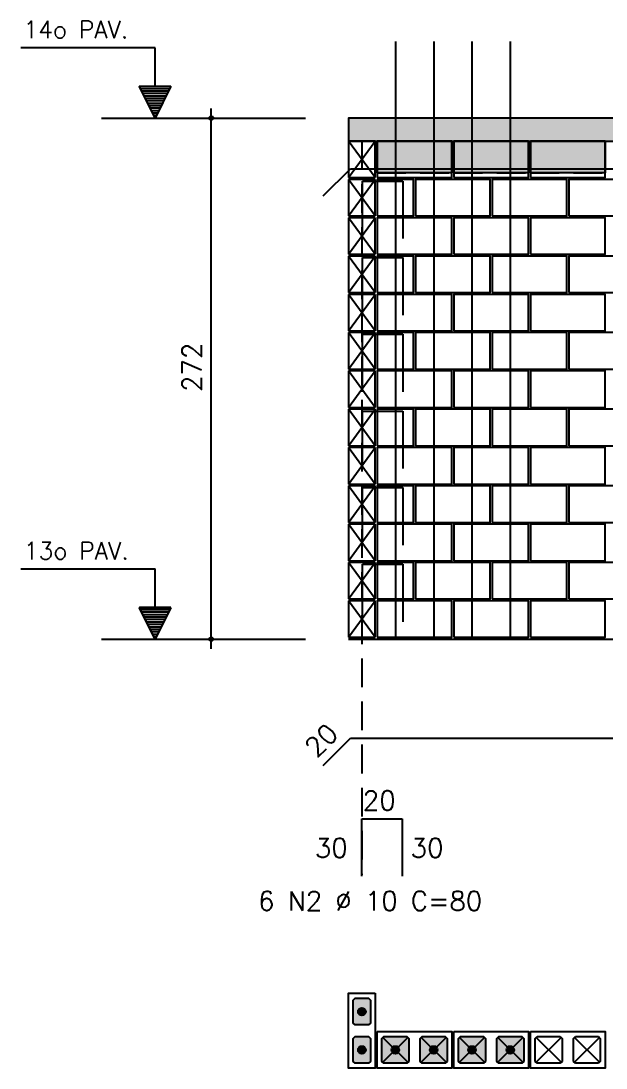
# Model space of a CAD drawing. Extents: x -1 to 122, y -1 to 61.
# Drawn here: x 65.09 to 71.2, y 23.18 to 34.11 of the extents above; entities that cross this region are included whole.
import ezdxf

# ---------------------------------------------------------------- set-up
doc = ezdxf.new("R2010")
doc.units = 0
doc.header["$MEASUREMENT"] = 0
doc.linetypes.add('ESTILO_TQS_0001', pattern=[0.45, 0.3, -0.15])
for name, color, linetype in [('PENA_01', 1, 'CONTINUOUS'), ('PENA_02', 2, 'CONTINUOUS'), ('PENA_03', 3, 'CONTINUOUS'), ('PENA_05', 5, 'CONTINUOUS'), ('PENA_09', 254, 'CONTINUOUS'), ('PENA_11', 252, 'CONTINUOUS')]:
    doc.layers.add(name, color=color, linetype=linetype)
doc.styles.get("Standard").update_dxf_attribs({"font": 'ROMANS.SHX'})

msp = doc.modelspace()

# ---------------------------------------------------------------- linework, layer by layer
at = {"layer": 'PENA_01', "linetype": 'Continuous'}
for p, q in [((65.932213, 33.098175), (68.063077, 33.098175)), ((65.932213, 27.658175), (68.063077, 27.658175)), ((68.870569, 23.242027), (69.130569, 23.502027)), ((69.130569, 23.242027), (68.870569, 23.502027)), ((69.530569, 23.242027), (69.270569, 23.502027)), ((69.270569, 23.242027), (69.530569, 23.502027)), ((69.670569, 23.242027), (69.930569, 23.502027)), ((69.930569, 23.242027), (69.670569, 23.502027)), ((70.330569, 23.242027), (70.070569, 23.502027)), ((70.070569, 23.242027), (70.330569, 23.502027)), ((70.470569, 23.242027), (70.730569, 23.502027)), ((70.730569, 23.242027), (70.470569, 23.502027)), ((71.130569, 23.242027), (70.870569, 23.502027)), ((70.870569, 23.242027), (71.130569, 23.502027))]:
    msp.add_line(p, q, dxfattribs=at)
at = {"layer": 'PENA_01', "linetype": 'ESTILO_TQS_0001'}
msp.add_line((68.650569, 32.858175), (68.650569, 25.199562), dxfattribs=at)
at = {"layer": 'PENA_01', "linetype": 'Continuous'}
for points in [[(68.720569, 23.912027), (68.740569, 23.892027), (68.740569, 23.652027), (68.720569, 23.632027), (68.580569, 23.632027), (68.560569, 23.652027), (68.560569, 23.892027), (68.580569, 23.912027), (68.720569, 23.912027)], [(68.720569, 23.512027), (68.740569, 23.492027), (68.740569, 23.252027), (68.720569, 23.232027), (68.580569, 23.232027), (68.560569, 23.252027), (68.560569, 23.492027), (68.580569, 23.512027), (68.720569, 23.512027)]]:
    msp.add_lwpolyline(points, dxfattribs=at)
at = {"layer": 'PENA_02', "linetype": 'Continuous'}
for p, q in [((68.790569, 32.858175), (68.510569, 32.858175)), ((68.510569, 32.858175), (68.510569, 32.478175)), ((68.790569, 32.478175), (68.790569, 32.858175)), ((68.510569, 32.478175), (68.790569, 32.478175)), ((68.790569, 32.458175), (68.510569, 32.458175)), ((68.510569, 32.458175), (68.510569, 32.078175)), ((68.790569, 32.078175), (68.790569, 32.458175)), ((68.510569, 32.078175), (68.790569, 32.078175)), ((68.790569, 32.058175), (68.510569, 32.058175)), ((68.510569, 32.058175), (68.510569, 31.678175)), ((68.790569, 31.678175), (68.790569, 32.058175)), ((68.510569, 31.678175), (68.790569, 31.678175)), ((68.790569, 31.658175), (68.510569, 31.658175)), ((68.510569, 31.658175), (68.510569, 31.278175)), ((68.790569, 31.278175), (68.790569, 31.658175)), ((68.510569, 31.278175), (68.790569, 31.278175)), ((68.790569, 31.258175), (68.510569, 31.258175)), ((68.510569, 31.258175), (68.510569, 30.878175)), ((68.790569, 30.878175), (68.790569, 31.258175)), ((68.510569, 30.878175), (68.790569, 30.878175)), ((68.790569, 30.858175), (68.510569, 30.858175)), ((68.510569, 30.858175), (68.510569, 30.478175)), ((68.790569, 30.478175), (68.790569, 30.858175)), ((68.510569, 30.478175), (68.790569, 30.478175)), ((68.790569, 30.458175), (68.510569, 30.458175)), ((68.510569, 30.458175), (68.510569, 30.078175)), ((68.790569, 30.078175), (68.790569, 30.458175)), ((68.510569, 30.078175), (68.790569, 30.078175)), ((68.790569, 30.058175), (68.510569, 30.058175)), ((68.510569, 30.058175), (68.510569, 29.678175)), ((68.790569, 29.678175), (68.790569, 30.058175)), ((68.510569, 29.678175), (68.790569, 29.678175)), ((68.790569, 29.658175), (68.510569, 29.658175)), ((68.510569, 29.658175), (68.510569, 29.278175)), ((68.790569, 29.278175), (68.790569, 29.658175)), ((68.510569, 29.278175), (68.790569, 29.278175)), ((68.790569, 29.258175), (68.510569, 29.258175)), ((68.510569, 29.258175), (68.510569, 28.878175)), ((68.790569, 28.878175), (68.790569, 29.258175)), ((68.510569, 28.878175), (68.790569, 28.878175)), ((68.790569, 28.858175), (68.510569, 28.858175)), ((68.510569, 28.858175), (68.510569, 28.478175)), ((68.790569, 28.478175), (68.790569, 28.858175)), ((68.510569, 28.478175), (68.790569, 28.478175)), ((68.790569, 28.458175), (68.510569, 28.458175)), ((68.510569, 28.458175), (68.510569, 28.078175)), ((68.790569, 28.078175), (68.790569, 28.458175)), ((68.510569, 28.078175), (68.790569, 28.078175)), ((68.790569, 28.058175), (68.510569, 28.058175)), ((68.510569, 28.058175), (68.510569, 27.678175)), ((68.790569, 27.678175), (68.790569, 28.058175)), ((68.510569, 27.678175), (68.790569, 27.678175)), ((68.510569, 27.658175), (78.490569, 27.658175))]:
    msp.add_line(p, q, dxfattribs=at)
at = {"layer": 'PENA_02', "linetype": 'ESTILO_TQS_0001'}
for p, q in [((68.810569, 32.528175), (69.590569, 32.528175)), ((69.610569, 32.528175), (70.390569, 32.528175)), ((70.410569, 32.528175), (71.190569, 32.528175))]:
    msp.add_line(p, q, dxfattribs=at)
at = {"layer": 'PENA_02', "linetype": 'Continuous'}
for points in [[(68.510569, 32.858175), (78.493815, 32.858175), (78.493815, 33.098175), (68.510569, 33.098175), (68.510569, 32.858175)], [(68.810569, 32.478175), (69.590569, 32.478175), (69.590569, 32.858175), (68.810569, 32.858175), (68.810569, 32.478175)], [(69.610569, 32.478175), (70.390569, 32.478175), (70.390569, 32.858175), (69.610569, 32.858175), (69.610569, 32.478175)], [(70.410569, 32.478175), (71.190569, 32.478175), (71.190569, 32.858175), (70.410569, 32.858175), (70.410569, 32.478175)], [(68.810569, 32.078175), (69.190569, 32.078175), (69.190569, 32.458175), (68.810569, 32.458175), (68.810569, 32.078175)], [(69.210569, 32.078175), (69.990569, 32.078175), (69.990569, 32.458175), (69.210569, 32.458175), (69.210569, 32.078175)], [(70.010569, 32.078175), (70.790569, 32.078175), (70.790569, 32.458175), (70.010569, 32.458175), (70.010569, 32.078175)], [(70.810569, 32.078175), (71.590569, 32.078175), (71.590569, 32.458175), (70.810569, 32.458175), (70.810569, 32.078175)], [(68.810569, 31.678175), (69.590569, 31.678175), (69.590569, 32.058175), (68.810569, 32.058175), (68.810569, 31.678175)], [(69.610569, 31.678175), (70.390569, 31.678175), (70.390569, 32.058175), (69.610569, 32.058175), (69.610569, 31.678175)], [(70.410569, 31.678175), (71.190569, 31.678175), (71.190569, 32.058175), (70.410569, 32.058175), (70.410569, 31.678175)], [(68.810569, 31.278175), (69.190569, 31.278175), (69.190569, 31.658175), (68.810569, 31.658175), (68.810569, 31.278175)], [(69.210569, 31.278175), (69.990569, 31.278175), (69.990569, 31.658175), (69.210569, 31.658175), (69.210569, 31.278175)], [(70.010569, 31.278175), (70.790569, 31.278175), (70.790569, 31.658175), (70.010569, 31.658175), (70.010569, 31.278175)], [(70.810569, 31.278175), (71.590569, 31.278175), (71.590569, 31.658175), (70.810569, 31.658175), (70.810569, 31.278175)], [(68.810569, 30.878175), (69.590569, 30.878175), (69.590569, 31.258175), (68.810569, 31.258175), (68.810569, 30.878175)], [(69.610569, 30.878175), (70.390569, 30.878175), (70.390569, 31.258175), (69.610569, 31.258175), (69.610569, 30.878175)], [(70.410569, 30.878175), (71.190569, 30.878175), (71.190569, 31.258175), (70.410569, 31.258175), (70.410569, 30.878175)], [(68.810569, 30.478175), (69.190569, 30.478175), (69.190569, 30.858175), (68.810569, 30.858175), (68.810569, 30.478175)], [(69.210569, 30.478175), (69.990569, 30.478175), (69.990569, 30.858175), (69.210569, 30.858175), (69.210569, 30.478175)], [(70.010569, 30.478175), (70.790569, 30.478175), (70.790569, 30.858175), (70.010569, 30.858175), (70.010569, 30.478175)], [(70.810569, 30.478175), (71.590569, 30.478175), (71.590569, 30.858175), (70.810569, 30.858175), (70.810569, 30.478175)], [(68.810569, 30.078175), (69.590569, 30.078175), (69.590569, 30.458175), (68.810569, 30.458175), (68.810569, 30.078175)], [(69.610569, 30.078175), (70.390569, 30.078175), (70.390569, 30.458175), (69.610569, 30.458175), (69.610569, 30.078175)], [(70.410569, 30.078175), (71.190569, 30.078175), (71.190569, 30.458175), (70.410569, 30.458175), (70.410569, 30.078175)], [(68.810569, 29.678175), (69.190569, 29.678175), (69.190569, 30.058175), (68.810569, 30.058175), (68.810569, 29.678175)], [(69.210569, 29.678175), (69.990569, 29.678175), (69.990569, 30.058175), (69.210569, 30.058175), (69.210569, 29.678175)], [(70.010569, 29.678175), (70.790569, 29.678175), (70.790569, 30.058175), (70.010569, 30.058175), (70.010569, 29.678175)], [(70.810569, 29.678175), (71.590569, 29.678175), (71.590569, 30.058175), (70.810569, 30.058175), (70.810569, 29.678175)], [(68.810569, 29.278175), (69.590569, 29.278175), (69.590569, 29.658175), (68.810569, 29.658175), (68.810569, 29.278175)], [(69.610569, 29.278175), (70.390569, 29.278175), (70.390569, 29.658175), (69.610569, 29.658175), (69.610569, 29.278175)], [(70.410569, 29.278175), (71.190569, 29.278175), (71.190569, 29.658175), (70.410569, 29.658175), (70.410569, 29.278175)], [(68.810569, 28.878175), (69.190569, 28.878175), (69.190569, 29.258175), (68.810569, 29.258175), (68.810569, 28.878175)], [(69.210569, 28.878175), (69.990569, 28.878175), (69.990569, 29.258175), (69.210569, 29.258175), (69.210569, 28.878175)], [(70.010569, 28.878175), (70.790569, 28.878175), (70.790569, 29.258175), (70.010569, 29.258175), (70.010569, 28.878175)], [(70.810569, 28.878175), (71.590569, 28.878175), (71.590569, 29.258175), (70.810569, 29.258175), (70.810569, 28.878175)], [(68.810569, 28.478175), (69.590569, 28.478175), (69.590569, 28.858175), (68.810569, 28.858175), (68.810569, 28.478175)], [(69.610569, 28.478175), (70.390569, 28.478175), (70.390569, 28.858175), (69.610569, 28.858175), (69.610569, 28.478175)], [(70.410569, 28.478175), (71.190569, 28.478175), (71.190569, 28.858175), (70.410569, 28.858175), (70.410569, 28.478175)], [(68.810569, 28.078175), (69.190569, 28.078175), (69.190569, 28.458175), (68.810569, 28.458175), (68.810569, 28.078175)], [(69.210569, 28.078175), (69.990569, 28.078175), (69.990569, 28.458175), (69.210569, 28.458175), (69.210569, 28.078175)], [(70.010569, 28.078175), (70.790569, 28.078175), (70.790569, 28.458175), (70.010569, 28.458175), (70.010569, 28.078175)], [(70.810569, 28.078175), (71.590569, 28.078175), (71.590569, 28.458175), (70.810569, 28.458175), (70.810569, 28.078175)], [(68.810569, 27.678175), (69.590569, 27.678175), (69.590569, 28.058175), (68.810569, 28.058175), (68.810569, 27.678175)], [(69.610569, 27.678175), (70.390569, 27.678175), (70.390569, 28.058175), (69.610569, 28.058175), (69.610569, 27.678175)], [(70.410569, 27.678175), (71.190569, 27.678175), (71.190569, 28.058175), (70.410569, 28.058175), (70.410569, 27.678175)], [(68.790569, 23.962027), (68.790569, 23.182027), (68.510569, 23.182027), (68.510569, 23.962027), (68.790569, 23.962027)], [(68.810569, 23.562027), (69.590569, 23.562027), (69.590569, 23.182027), (68.810569, 23.182027), (68.810569, 23.562027)], [(69.610569, 23.562027), (70.390569, 23.562027), (70.390569, 23.182027), (69.610569, 23.182027), (69.610569, 23.562027)], [(70.410569, 23.562027), (71.190569, 23.562027), (71.190569, 23.182027), (70.410569, 23.182027), (70.410569, 23.562027)]]:
    msp.add_lwpolyline(points, dxfattribs=at)
at = {"layer": 'PENA_02', "linetype": 'ESTILO_TQS_0001'}
for points in [[(68.860569, 23.492027), (68.880569, 23.512027), (69.120569, 23.512027), (69.140569, 23.492027), (69.140569, 23.252027), (69.120569, 23.232027), (68.880569, 23.232027), (68.860569, 23.252027), (68.860569, 23.492027)], [(69.260569, 23.492027), (69.280569, 23.512027), (69.520569, 23.512027), (69.540569, 23.492027), (69.540569, 23.252027), (69.520569, 23.232027), (69.280569, 23.232027), (69.260569, 23.252027), (69.260569, 23.492027)], [(69.660569, 23.492027), (69.680569, 23.512027), (69.920569, 23.512027), (69.940569, 23.492027), (69.940569, 23.252027), (69.920569, 23.232027), (69.680569, 23.232027), (69.660569, 23.252027), (69.660569, 23.492027)], [(70.060569, 23.492027), (70.080569, 23.512027), (70.320569, 23.512027), (70.340569, 23.492027), (70.340569, 23.252027), (70.320569, 23.232027), (70.080569, 23.232027), (70.060569, 23.252027), (70.060569, 23.492027)], [(70.460569, 23.492027), (70.480569, 23.512027), (70.720569, 23.512027), (70.740569, 23.492027), (70.740569, 23.252027), (70.720569, 23.232027), (70.480569, 23.232027), (70.460569, 23.252027), (70.460569, 23.492027)], [(70.860569, 23.492027), (70.880569, 23.512027), (71.120569, 23.512027), (71.140569, 23.492027), (71.140569, 23.252027), (71.120569, 23.232027), (70.880569, 23.232027), (70.860569, 23.252027), (70.860569, 23.492027)]]:
    msp.add_lwpolyline(points, dxfattribs=at)
at = {"layer": 'PENA_02', "linetype": 'Continuous'}
for centre, radius in [((67.078359, 33.098175), 0.02), ((67.078359, 33.098175), 0.01), ((67.078359, 27.658175), 0.02), ((67.078359, 27.658175), 0.01)]:
    msp.add_circle(centre, radius, dxfattribs=at)
at = {"layer": 'PENA_03', "linetype": 'Continuous'}
for p, q in [((66.491212, 33.830041), (65.091212, 33.830041)), ((66.491212, 33.430041), (66.491212, 33.830041)), ((66.492612, 33.430041), (66.492612, 33.831441)), ((66.491912, 33.098175), (66.325979, 33.430041)), ((66.325979, 33.430041), (66.491212, 33.430041)), ((66.491912, 33.101297), (66.328235, 33.428649)), ((66.655588, 33.428649), (66.328235, 33.428649)), ((66.645081, 33.404513), (66.338742, 33.404513)), ((66.632317, 33.378985), (66.351507, 33.378985)), ((66.619553, 33.353457), (66.364271, 33.353457)), ((66.657845, 33.430041), (66.491912, 33.098175)), ((66.655588, 33.42865), (66.491912, 33.101297)), ((66.492612, 33.430041), (66.657845, 33.430041)), ((66.606788, 33.327929), (66.377035, 33.327929)), ((66.594024, 33.3024), (66.389799, 33.3024)), ((66.58126, 33.276872), (66.402563, 33.276872)), ((66.568496, 33.251344), (66.415327, 33.251344)), ((66.555732, 33.225816), (66.428091, 33.225816)), ((66.542968, 33.200288), (66.440855, 33.200288)), ((66.530204, 33.17476), (66.453619, 33.17476)), ((66.51744, 33.149231), (66.466383, 33.149231)), ((66.504676, 33.123703), (66.479148, 33.123703)), ((67.078359, 27.557643), (67.078359, 33.198175)), ((68.510569, 32.478175), (68.790569, 32.858175)), ((68.790569, 32.478175), (68.510569, 32.858175)), ((68.510569, 32.078175), (68.790569, 32.458175)), ((68.790569, 32.078175), (68.510569, 32.458175)), ((68.510569, 31.678175), (68.790569, 32.058175)), ((68.790569, 31.678175), (68.510569, 32.058175)), ((68.510569, 31.278175), (68.790569, 31.658175)), ((68.790569, 31.278175), (68.510569, 31.658175)), ((68.510569, 30.878175), (68.790569, 31.258175)), ((68.790569, 30.878175), (68.510569, 31.258175)), ((68.510569, 30.478175), (68.790569, 30.858175)), ((68.790569, 30.478175), (68.510569, 30.858175)), ((68.510569, 30.078175), (68.790569, 30.458175)), ((68.790569, 30.078175), (68.510569, 30.458175)), ((68.510569, 29.678175), (68.790569, 30.058175)), ((68.790569, 29.678175), (68.510569, 30.058175)), ((68.510569, 29.278175), (68.790569, 29.658175)), ((68.790569, 29.278175), (68.510569, 29.658175)), ((68.510569, 28.878175), (68.790569, 29.258175)), ((68.790569, 28.878175), (68.510569, 29.258175)), ((68.510569, 28.478175), (68.790569, 28.858175)), ((68.790569, 28.478175), (68.510569, 28.858175)), ((68.510569, 28.078175), (68.790569, 28.458175)), ((68.790569, 28.078175), (68.510569, 28.458175)), ((66.491212, 28.390041), (65.091212, 28.390041)), ((66.491212, 27.990041), (66.491212, 28.390041)), ((66.492612, 27.990041), (66.492612, 28.391441)), ((66.491912, 27.658175), (66.325979, 27.990041)), ((66.325979, 27.990041), (66.491212, 27.990041)), ((66.491912, 27.661297), (66.328235, 27.988649)), ((66.655588, 27.988649), (66.328235, 27.988649)), ((66.657845, 27.990041), (66.491912, 27.658175)), ((66.655588, 27.98865), (66.491912, 27.661297)), ((66.492612, 27.990041), (66.657845, 27.990041)), ((68.510569, 27.678175), (68.790569, 28.058175)), ((68.790569, 27.678175), (68.510569, 28.058175)), ((66.645081, 27.964513), (66.338742, 27.964513)), ((66.632317, 27.938985), (66.351507, 27.938985)), ((66.619553, 27.913457), (66.364271, 27.913457)), ((66.606788, 27.887929), (66.377035, 27.887929)), ((66.594024, 27.8624), (66.389799, 27.8624)), ((66.58126, 27.836872), (66.402563, 27.836872)), ((66.568496, 27.811344), (66.415327, 27.811344)), ((66.555732, 27.785816), (66.428091, 27.785816)), ((66.542968, 27.760288), (66.440855, 27.760288)), ((66.530204, 27.73476), (66.453619, 27.73476)), ((66.51744, 27.709231), (66.466383, 27.709231)), ((66.504676, 27.683703), (66.479148, 27.683703))]:
    msp.add_line(p, q, dxfattribs=at)
for points in [[(68.580569, 23.632027), (68.560569, 23.652027), (68.560569, 23.892027), (68.580569, 23.912027), (68.720569, 23.912027), (68.740569, 23.892027), (68.740569, 23.652027), (68.720569, 23.632027), (68.580569, 23.632027)], [(68.580569, 23.232027), (68.560569, 23.252027), (68.560569, 23.492027), (68.580569, 23.512027), (68.720569, 23.512027), (68.740569, 23.492027), (68.740569, 23.252027), (68.720569, 23.232027), (68.580569, 23.232027)], [(69.140569, 23.252027), (69.120569, 23.232027), (68.880569, 23.232027), (68.860569, 23.252027), (68.860569, 23.492027), (68.880569, 23.512027), (69.120569, 23.512027), (69.140569, 23.492027), (69.140569, 23.252027)], [(69.540569, 23.252027), (69.520569, 23.232027), (69.280569, 23.232027), (69.260569, 23.252027), (69.260569, 23.492027), (69.280569, 23.512027), (69.520569, 23.512027), (69.540569, 23.492027), (69.540569, 23.252027)], [(69.940569, 23.252027), (69.920569, 23.232027), (69.680569, 23.232027), (69.660569, 23.252027), (69.660569, 23.492027), (69.680569, 23.512027), (69.920569, 23.512027), (69.940569, 23.492027), (69.940569, 23.252027)], [(70.340569, 23.252027), (70.320569, 23.232027), (70.080569, 23.232027), (70.060569, 23.252027), (70.060569, 23.492027), (70.080569, 23.512027), (70.320569, 23.512027), (70.340569, 23.492027), (70.340569, 23.252027)]]:
    msp.add_lwpolyline(points, dxfattribs=at)
for centre in [(68.650569, 23.772027), (68.650569, 23.372027), (69.000569, 23.372027), (69.400569, 23.372027), (69.800569, 23.372027), (70.200569, 23.372027)]:
    msp.add_circle(centre, 0.04, dxfattribs=at)
for points in [[(68.690569, 23.772027), (68.630569, 23.806668), (68.612981, 23.785708)], [(68.690569, 23.772027), (68.612981, 23.785708), (68.612981, 23.758347)], [(68.690569, 23.772027), (68.612981, 23.758347), (68.630569, 23.737386)], [(68.690569, 23.772027), (68.657515, 23.81142), (68.630569, 23.806668)], [(68.690569, 23.772027), (68.630569, 23.737386), (68.657515, 23.732635)], [(68.690569, 23.772027), (68.681211, 23.797739), (68.657515, 23.81142)], [(68.690569, 23.772027), (68.657515, 23.732635), (68.681211, 23.746316)], [(68.690569, 23.772027), (68.681211, 23.746316), (68.690569, 23.772027)], [(68.690569, 23.372027), (68.630569, 23.406668), (68.612981, 23.385708)], [(68.690569, 23.372027), (68.657515, 23.41142), (68.630569, 23.406668)], [(68.690569, 23.372027), (68.681211, 23.397739), (68.657515, 23.41142)], [(69.040569, 23.372027), (68.980569, 23.406668), (68.962981, 23.385708)], [(69.040569, 23.372027), (69.007515, 23.41142), (68.980569, 23.406668)], [(69.040569, 23.372027), (69.031211, 23.397739), (69.007515, 23.41142)], [(69.440569, 23.372027), (69.380569, 23.406668), (69.362981, 23.385708)], [(69.440569, 23.372027), (69.407515, 23.41142), (69.380569, 23.406668)], [(69.440569, 23.372027), (69.431211, 23.397739), (69.407515, 23.41142)], [(69.840569, 23.372027), (69.780569, 23.406668), (69.762981, 23.385708)], [(69.840569, 23.372027), (69.807515, 23.41142), (69.780569, 23.406668)], [(69.840569, 23.372027), (69.831211, 23.397739), (69.807515, 23.41142)], [(70.240569, 23.372027), (70.180569, 23.406668), (70.162981, 23.385708)], [(70.240569, 23.372027), (70.207515, 23.41142), (70.180569, 23.406668)], [(70.240569, 23.372027), (70.231211, 23.397739), (70.207515, 23.41142)], [(68.690569, 23.372027), (68.612981, 23.385708), (68.612981, 23.358347)], [(68.690569, 23.372027), (68.612981, 23.358347), (68.630569, 23.337386)], [(68.690569, 23.372027), (68.630569, 23.337386), (68.657515, 23.332635)], [(68.690569, 23.372027), (68.657515, 23.332635), (68.681211, 23.346316)], [(68.690569, 23.372027), (68.681211, 23.346316), (68.690569, 23.372027)], [(69.040569, 23.372027), (68.962981, 23.385708), (68.962981, 23.358347)], [(69.040569, 23.372027), (68.962981, 23.358347), (68.980569, 23.337386)], [(69.040569, 23.372027), (68.980569, 23.337386), (69.007515, 23.332635)], [(69.040569, 23.372027), (69.007515, 23.332635), (69.031211, 23.346316)], [(69.040569, 23.372027), (69.031211, 23.346316), (69.040569, 23.372027)], [(69.440569, 23.372027), (69.362981, 23.385708), (69.362981, 23.358347)], [(69.440569, 23.372027), (69.362981, 23.358347), (69.380569, 23.337386)], [(69.440569, 23.372027), (69.380569, 23.337386), (69.407515, 23.332635)], [(69.440569, 23.372027), (69.407515, 23.332635), (69.431211, 23.346316)], [(69.440569, 23.372027), (69.431211, 23.346316), (69.440569, 23.372027)], [(69.840569, 23.372027), (69.762981, 23.385708), (69.762981, 23.358347)], [(69.840569, 23.372027), (69.762981, 23.358347), (69.780569, 23.337386)], [(69.840569, 23.372027), (69.780569, 23.337386), (69.807515, 23.332635)], [(69.840569, 23.372027), (69.807515, 23.332635), (69.831211, 23.346316)], [(69.840569, 23.372027), (69.831211, 23.346316), (69.840569, 23.372027)], [(70.240569, 23.372027), (70.162981, 23.385708), (70.162981, 23.358347)], [(70.240569, 23.372027), (70.162981, 23.358347), (70.180569, 23.337386)], [(70.240569, 23.372027), (70.180569, 23.337386), (70.207515, 23.332635)], [(70.240569, 23.372027), (70.207515, 23.332635), (70.231211, 23.346316)], [(70.240569, 23.372027), (70.231211, 23.346316), (70.240569, 23.372027)]]:
    msp.add_solid(points, dxfattribs=at)
at = {"layer": 'PENA_05', "linetype": 'Continuous'}
for p, q in [((68.248559, 32.285028), (68.531401, 32.567871)), ((68.531401, 32.567871), (78.390399, 32.56823)), ((68.657922, 31.841137), (68.657922, 32.441137)), ((68.657922, 32.441137), (69.077922, 32.441137)), ((69.077922, 32.441137), (69.077922, 31.841137)), ((68.657922, 31.041137), (68.657922, 31.641137)), ((68.657922, 31.641137), (69.077922, 31.641137)), ((69.077922, 31.641137), (69.077922, 31.041137)), ((68.657922, 30.241137), (68.657922, 30.841137)), ((68.657922, 30.841137), (69.077922, 30.841137)), ((69.077922, 30.841137), (69.077922, 30.241137)), ((68.657922, 29.440271), (68.657922, 30.040271)), ((68.657922, 30.040271), (69.077922, 30.040271)), ((69.077922, 30.040271), (69.077922, 29.440271)), ((68.657922, 28.641137), (68.657922, 29.241137)), ((68.657922, 29.241137), (69.077922, 29.241137)), ((69.077922, 29.241137), (69.077922, 28.641137)), ((68.657922, 27.841137), (68.657922, 28.441137)), ((68.657922, 28.441137), (69.077922, 28.441137)), ((69.077922, 28.441137), (69.077922, 27.841137)), ((68.248559, 26.341409), (68.531401, 26.624252)), ((68.531401, 26.624252), (78.390399, 26.624611)), ((68.650569, 25.184829), (68.650569, 25.784829)), ((68.650569, 25.784829), (69.070569, 25.784829)), ((69.070569, 25.784829), (69.070569, 25.184829))]:
    msp.add_line(p, q, dxfattribs=at)
for points in [[(69.000569, 33.898175), (69.000569, 27.658175)], [(69.400569, 33.898175), (69.400569, 27.658175)], [(69.800569, 33.898175), (69.800569, 27.658175)], [(70.200569, 33.898175), (70.200569, 27.658175)]]:
    msp.add_lwpolyline(points, dxfattribs=at)
at = {"layer": 'PENA_09', "linetype": 'Continuous'}
for points in [[(68.810569, 32.528175), (68.810569, 32.858175), (69.590569, 32.858175), (69.590569, 32.528175), (68.810569, 32.528175)], [(69.610569, 32.528175), (69.610569, 32.858175), (70.390569, 32.858175), (70.390569, 32.528175), (69.610569, 32.528175)], [(70.410569, 32.528175), (70.410569, 32.858175), (71.190569, 32.858175), (71.190569, 32.528175), (70.410569, 32.528175)]]:
    msp.add_lwpolyline(points, dxfattribs=at)
for points in [[(68.810569, 32.528175), (68.810569, 32.858175), (69.590569, 32.858175)], [(68.810569, 32.528175), (69.590569, 32.858175), (69.590569, 32.528175)], [(69.610569, 32.528175), (69.610569, 32.858175), (70.390569, 32.858175)], [(69.610569, 32.528175), (70.390569, 32.858175), (70.390569, 32.528175)], [(70.410569, 32.528175), (70.410569, 32.858175), (71.190569, 32.858175)], [(70.410569, 32.528175), (71.190569, 32.858175), (71.190569, 32.528175)], [(68.810569, 32.528175), (69.590569, 32.528175), (68.810569, 32.528175)], [(69.610569, 32.528175), (70.390569, 32.528175), (69.610569, 32.528175)], [(70.410569, 32.528175), (71.190569, 32.528175), (70.410569, 32.528175)]]:
    msp.add_solid(points, dxfattribs=at)
at = {"layer": 'PENA_11', "linetype": 'Continuous'}
for points in [[(68.510569, 32.858175), (78.493815, 32.858175), (78.493815, 33.098175)], [(68.510569, 32.858175), (78.493815, 33.098175), (68.510569, 33.098175)], [(68.510569, 32.858175), (68.510569, 33.098175), (68.510569, 32.858175)], [(68.580569, 23.632027), (68.560569, 23.892027), (68.580569, 23.912027)], [(68.580569, 23.632027), (68.560569, 23.652027), (68.560569, 23.892027)], [(68.580569, 23.632027), (68.580569, 23.912027), (68.720569, 23.912027)], [(68.580569, 23.632027), (68.720569, 23.912027), (68.740569, 23.892027)], [(68.580569, 23.632027), (68.740569, 23.892027), (68.740569, 23.652027)], [(68.580569, 23.632027), (68.740569, 23.652027), (68.720569, 23.632027)], [(68.580569, 23.632027), (68.720569, 23.632027), (68.580569, 23.632027)], [(68.580569, 23.232027), (68.560569, 23.492027), (68.580569, 23.512027)], [(68.580569, 23.232027), (68.580569, 23.512027), (68.720569, 23.512027)], [(68.580569, 23.232027), (68.720569, 23.512027), (68.740569, 23.492027)], [(69.140569, 23.252027), (68.860569, 23.492027), (68.880569, 23.512027)], [(69.140569, 23.252027), (68.880569, 23.512027), (69.120569, 23.512027)], [(69.140569, 23.252027), (69.120569, 23.512027), (69.140569, 23.492027)], [(69.540569, 23.252027), (69.260569, 23.492027), (69.280569, 23.512027)], [(69.540569, 23.252027), (69.280569, 23.512027), (69.520569, 23.512027)], [(69.540569, 23.252027), (69.520569, 23.512027), (69.540569, 23.492027)], [(69.940569, 23.252027), (69.660569, 23.492027), (69.680569, 23.512027)], [(69.940569, 23.252027), (69.680569, 23.512027), (69.920569, 23.512027)], [(69.940569, 23.252027), (69.920569, 23.512027), (69.940569, 23.492027)], [(70.340569, 23.252027), (70.060569, 23.492027), (70.080569, 23.512027)], [(70.340569, 23.252027), (70.080569, 23.512027), (70.320569, 23.512027)], [(70.340569, 23.252027), (70.320569, 23.512027), (70.340569, 23.492027)], [(68.580569, 23.232027), (68.560569, 23.252027), (68.560569, 23.492027)], [(68.580569, 23.232027), (68.740569, 23.492027), (68.740569, 23.252027)], [(69.140569, 23.252027), (68.860569, 23.252027), (68.860569, 23.492027)], [(69.140569, 23.252027), (69.140569, 23.492027), (69.140569, 23.252027)], [(69.540569, 23.252027), (69.260569, 23.252027), (69.260569, 23.492027)], [(69.540569, 23.252027), (69.540569, 23.492027), (69.540569, 23.252027)], [(69.940569, 23.252027), (69.660569, 23.252027), (69.660569, 23.492027)], [(69.940569, 23.252027), (69.940569, 23.492027), (69.940569, 23.252027)], [(70.340569, 23.252027), (70.060569, 23.252027), (70.060569, 23.492027)], [(70.340569, 23.252027), (70.340569, 23.492027), (70.340569, 23.252027)], [(68.580569, 23.232027), (68.740569, 23.252027), (68.720569, 23.232027)], [(68.580569, 23.232027), (68.720569, 23.232027), (68.580569, 23.232027)], [(69.140569, 23.252027), (68.880569, 23.232027), (68.860569, 23.252027)], [(69.140569, 23.252027), (69.120569, 23.232027), (68.880569, 23.232027)], [(69.540569, 23.252027), (69.280569, 23.232027), (69.260569, 23.252027)], [(69.540569, 23.252027), (69.520569, 23.232027), (69.280569, 23.232027)], [(69.940569, 23.252027), (69.680569, 23.232027), (69.660569, 23.252027)], [(69.940569, 23.252027), (69.920569, 23.232027), (69.680569, 23.232027)], [(70.340569, 23.252027), (70.080569, 23.232027), (70.060569, 23.252027)], [(70.340569, 23.252027), (70.320569, 23.232027), (70.080569, 23.232027)]]:
    msp.add_solid(points, dxfattribs=at)

# ---------------------------------------------------------------- texts
at = {"layer": 'PENA_03', "linetype": 'Continuous'}
for s, height, p in [('14o PAV.', 0.18, (65.116918, 33.931914)), ('13o PAV.', 0.18, (65.121483, 28.491914)), ('20', 0.2, (68.660569, 25.874829)), ('30', 0.2, (68.160569, 25.379829)), ('30', 0.2, (69.160569, 25.379829)), ('6 N2 %%c 10 C=80', 0.2, (67.568147, 24.826683))]:
    msp.add_text(s, height=height, dxfattribs=at).set_placement(p)
for s, rotation, p in [('272', 90, (66.976055, 30.239573)), ('20', 45, (68.177848, 26.41212))]:
    msp.add_text(s, height=0.2, rotation=rotation, dxfattribs=at).set_placement(p)

doc.saveas('drawing.dxf')
